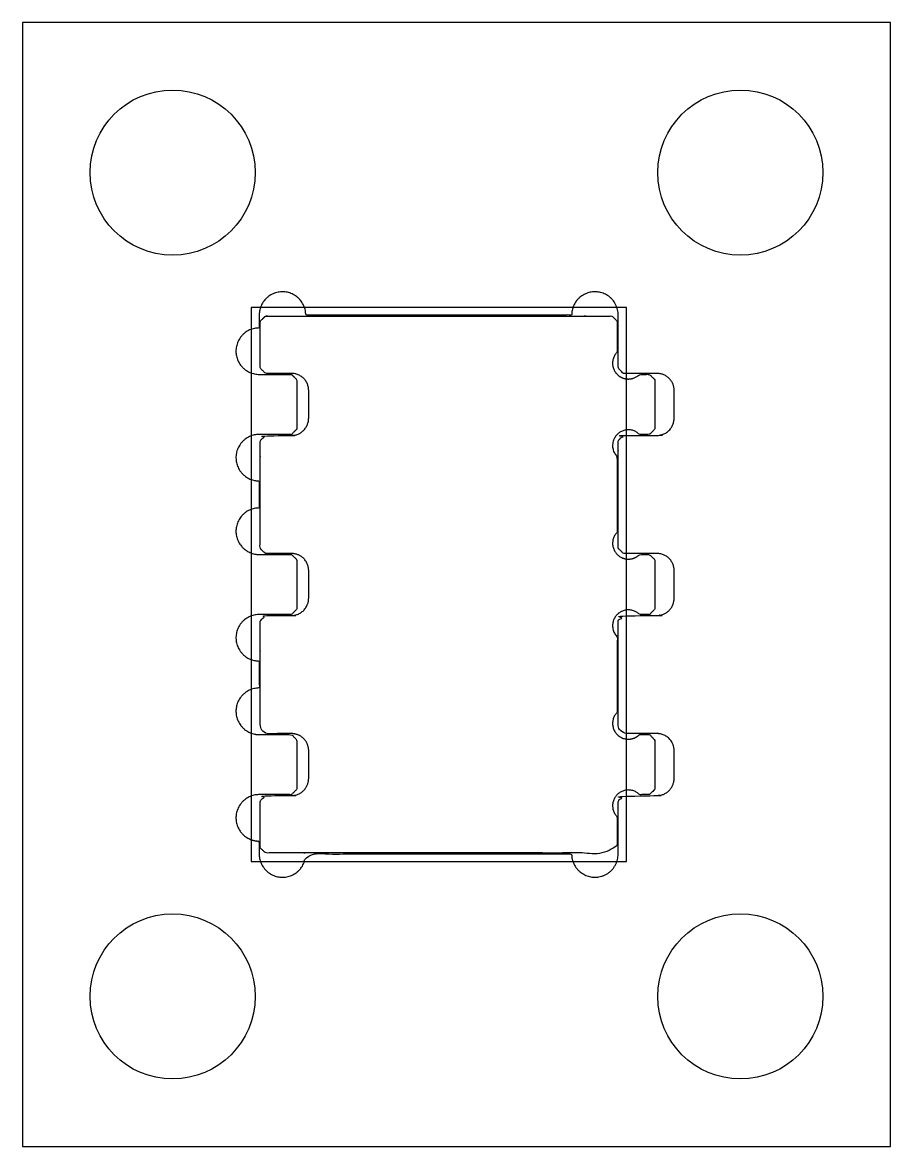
# Model space of a CAD drawing. Header units: millimetres. Extents: x -58 to 58, y -75 to 75.
import ezdxf

# ---------------------------------------------------------------- set-up
doc = ezdxf.new("R2010")
doc.units = ezdxf.units.MM
doc.header["$MEASUREMENT"] = 0
for name, color, linetype, true_color in [('Block ref', 251, 'Continuous', 0x696969), ('Cutout', 18, 'Continuous', 0x000000), ('HOLD DOWN', 40, 'Continuous', 0xffbf00), ('Planning pocket', 1, 'Continuous', 0xff0000), ('Pocket 15mm deep', 18, 'Continuous', 0x000000)]:
    doc.layers.add(name, color=color, linetype=linetype, true_color=true_color)

msp = doc.modelspace()

# ---------------------------------------------------------------- linework, layer by layer
at = {"layer": 'Block ref'}
msp.add_rational_spline([(-19.69178914186958, 25.85000000000011), (-19.69178914186958, 23.99999999999994), (-19.69178914186958, 22.19999999999999), (-19.69178914186963, 19.86999999999988), (-21.97178914186966, 19.87000000000006), (-23.66808132840416, 19.87000000000006), (-25.4500000000003, 19.86999999999983), (-25.8000000000001, 19.51999999999992), (-26.15000000000001, 19.17000000000002), (-26.15000000000001, 11.99999999999994), (-26.14999999999992, 4.82999999999987), (-25.80000000000013, 4.479999999999961), (-25.45000000000033, 4.130000000000052), (-23.71089457093495, 4.130000000000052), (-21.97178914186958, 4.130000000000052), (-19.69178914186968, 4.129999999999763), (-19.69178914186961, 1.85000000000008), (-19.69178914186949, -5.68e-14), (-19.69178914186949, -1.800000000000011), (-19.69178914186955, -4.129999999999843), (-21.97178914186958, -4.129999999999939), (-23.66808132840407, -4.129999999999939), (-25.45000000000033, -4.130000000000166), (-25.80000000000013, -4.480000000000075), (-26.15000000000003, -4.829999999999984), (-26.14999999999986, -12.00000000000006), (-26.14999999999986, -19.17000000000013), (-25.79999999999984, -19.52000000000004), (-25.44999999999993, -19.87000000000018), (-23.71089457093501, -19.86999999999995), (-21.97178914186952, -19.86999999999995), (-19.69178914186937, -19.87000000000002), (-19.69178914186944, -22.14999999999992), (-19.69178914186944, -24.00000000000006), (-19.69178914186944, -25.80000000000001), (-19.69178914186943, -28.13000000000029), (-21.97178914186952, -28.12999999999994), (-23.6680813284039, -28.12999999999994), (-25.45000000000016, -28.12999999999994), (-25.80000000000007, -28.48000000000008), (-26.14999999999986, -28.82999999999998), (-26.14999999999989, -31.92999999999989), (-26.14999999999989, -35.07999999999998), (-25.79999999999987, -35.42999999999989), (-25.44999999999985, -35.78000000000003), (-2.369999999999862, -35.78), (20.71000000000006, -35.78000000000003), (21.05999999999997, -35.42999999999989), (21.41, -35.07999999999998), (21.41, -33.02492424049166), (21.41, -30.96984848098356), (19.92507575950814, -29.48492424049184), (21.41000000000003, -28.00000000000006), (22.89492424049167, -26.51507575950831), (24.37984848098353, -28.00000000000006), (25.04492424049187, -28.00000000000006), (25.71000000000009, -28.00000000000006), (26.06, -27.64999999999992), (26.41000000000003, -27.30000000000001), (26.41000000000003, -24.00000000000006), (26.41000000000003, -20.69999999999987), (26.06, -20.34999999999997), (25.71000000000009, -20.00000000000006), (25.04492424049187, -20.00000000000006), (24.37984848098353, -20.00000000000006), (22.89492424049173, -21.48492424049186), (21.41000000000003, -20.00000000000006), (19.92507575950826, -18.51507575950829), (21.41000000000003, -17.03015151901656), (21.41000000000003, -12.00000000000006), (21.41000000000003, -6.969848480983529), (19.92507575950826, -5.484924240491818), (21.41000000000003, -4.000000000000028), (22.89492424049179, -2.515075759508286), (24.37984848098353, -4.000000000000028), (25.04492424049187, -4.000000000000028), (25.71000000000009, -4.000000000000028), (26.06, -3.649999999999892), (26.41000000000003, -3.299999999999983), (26.41000000000003, -2.84e-14), (26.41000000000003, 3.300000000000153), (26.06, 3.650000000000063), (25.71000000000009, 3.999999999999972), (25.04492424049187, 3.999999999999972), (24.37984848098353, 3.999999999999972), (22.89492424049173, 2.515075759508312), (21.41000000000003, 3.999999999999972), (19.92507575950826, 5.484924240491811), (21.41000000000005, 6.969848480983472), (21.40999999999994, 11.99999999999997), (21.40999999999994, 17.03015151901647), (19.9250757595081, 18.51507575950813), (21.40999999999994, 19.99999999999994), (22.89492424049163, 21.4849242404917), (24.37984848098344, 19.99999999999994), (25.04492424049167, 19.99999999999994), (25.71000000000001, 19.99999999999994), (26.06000000000003, 20.35000000000008), (26.40999999999994, 20.69999999999999), (26.40999999999994, 23.99999999999994), (26.40999999999997, 27.30000000000013), (26.06000000000006, 27.65000000000003), (25.71000000000004, 27.99999999999994), (25.0449242404917, 27.99999999999994), (24.37984848098347, 27.99999999999994), (22.89492424049166, 26.51507575950815), (21.40999999999994, 27.99999999999994), (19.92507575950809, 29.48492424049168), (21.40999999999997, 30.96984848098344), (21.40999999999997, 33.02492424049177), (21.40999999999997, 35.0800000000001), (21.06000000000006, 35.43000000000001), (20.71000000000004, 35.77999999999992), (-2.370000000000005, 35.78000000000006), (-25.44999999999993, 35.77999999999994), (-25.79999999999995, 35.43000000000004), (-26.14999999999998, 35.08000000000013), (-26.14999999999998, 31.93000000000004), (-26.15000000000001, 28.8299999999999), (-25.8000000000001, 28.47999999999999), (-25.4500000000003, 28.13000000000008), (-23.71089457093493, 28.13000000000008), (-21.97178914186966, 28.13000000000008), (-19.69178914186964, 28.13000000000007), (-19.69178914186958, 25.85000000000011)], [1, 1, 1, 0.7071067811865476, 1, 1, 1, 1, 1, 1, 1, 1, 1, 1, 1, 0.7071067811865696, 1, 1, 1, 0.7071067811865387, 1, 1, 1, 1, 1, 1, 1, 1, 1, 1, 1, 0.7071067811865431, 1, 1, 1, 0.7071067811865034, 1, 1, 1, 1, 1, 1, 1, 1, 1, 1, 1, 1, 1, 1, 1, 0.7071067811865476, 1, 0.7071067811865476, 1, 1, 1, 1, 1, 1, 1, 1, 1, 1, 1, 0.7071067811865459, 1, 0.7071067811865459, 1, 1, 1, 0.7071067811865476, 1, 0.7071067811865476, 1, 1, 1, 1, 1, 1, 1, 1, 1, 1, 1, 0.7071067811865459, 1, 0.7071067811865459, 1, 1, 1, 0.7071067811865476, 1, 0.7071067811865476, 1, 1, 1, 1, 1, 1, 1, 1, 1, 1, 1, 0.7071067811865391, 1, 0.7071067811865391, 1, 1, 1, 1, 1, 1, 1, 1, 1, 1, 1, 1, 1, 1, 1, 0.7071067811865519, 1], degree=2, knots=[268.206441434941, 268.206441434941, 268.206441434941, 272.4531719425155, 272.4531719425155, 276.5297405816291, 276.5297405816291, 276.5954367894716, 276.5954367894716, 277.5853862831328, 277.5853862831328, 292.0253862831328, 292.0253862831328, 293.015335776794, 293.015335776794, 295.1852898107267, 295.1852898107267, 299.2618584498402, 299.2618584498402, 303.5085889574148, 303.5085889574148, 307.5851575965283, 307.5851575965283, 307.6508538043709, 307.6508538043709, 308.640803298032, 308.640803298032, 323.0808032980322, 323.0808032980322, 324.0707527916933, 324.0707527916933, 326.240706825626, 326.240706825626, 330.3172754647396, 330.3172754647396, 334.5640059723141, 334.5640059723141, 338.6405746114277, 338.6405746114277, 338.7062708192703, 338.7062708192703, 339.6962203129315, 339.6962203129315, 345.9962203129314, 345.9962203129314, 346.9861698065926, 346.9861698065926, 393.1461698065926, 393.1461698065926, 394.1361193002537, 394.1361193002537, 398.2462708192702, 398.2462708192702, 401.5449431055395, 401.5449431055395, 404.8436153918087, 404.8436153918087, 405.907736607022, 405.907736607022, 406.8976861006831, 406.8976861006831, 413.4976861006832, 413.4976861006832, 414.4876355943443, 414.4876355943443, 415.5517568095576, 415.5517568095576, 418.8504290958268, 418.8504290958268, 422.1491013820961, 422.1491013820961, 432.2094044201291, 432.2094044201291, 435.5080767063984, 435.5080767063984, 438.8067489926676, 438.8067489926676, 439.8708702078809, 439.8708702078809, 440.860819701542, 440.860819701542, 447.460819701542, 447.460819701542, 448.4507691952032, 448.4507691952032, 449.5148904104164, 449.5148904104164, 452.8135626966857, 452.8135626966857, 456.1122349829549, 456.1122349829549, 466.172538020988, 466.172538020988, 469.4712103072573, 469.4712103072573, 472.7698825935265, 472.7698825935265, 473.8340038087398, 473.8340038087398, 474.8239533024009, 474.8239533024009, 481.4239533024009, 481.4239533024009, 482.4139027960621, 482.4139027960621, 483.4780240112753, 483.4780240112753, 486.7766962975446, 486.7766962975446, 490.0753685838138, 490.0753685838138, 494.1855201028303, 494.1855201028303, 495.1754695964914, 495.1754695964914, 541.3354695964915, 541.3354695964915, 542.3254190901526, 542.3254190901526, 548.6254190901527, 548.6254190901527, 549.6153685838138, 549.6153685838138, 551.7853226177465, 551.7853226177465, 555.8618912568601, 555.8618912568601, 555.8618912568601], dxfattribs=at)
at = {"layer": 'Cutout'}
msp.add_lwpolyline([(-57.81900003545657, -74.89759884683991), (57.81900003545657, -74.89759884683991), (57.81900003545657, 74.89759884683991), (-57.81900003545657, 74.89759884683991)], close=True, dxfattribs=at)
at = {"layer": 'HOLD DOWN'}
for centre in [(-37.81900003545657, 54.89759884683991), (37.81900003545657, 54.89759884683991), (-37.81900003545657, -54.89759884683991), (37.81900003545657, -54.89759884683991)]:
    msp.add_circle(centre, 11, dxfattribs=at)
at = {"layer": 'Planning pocket'}
msp.add_lwpolyline([(-27.36918021817269, -36.91303509928395), (22.62918021817271, -36.91303509928395), (22.62918021817271, 36.91303509928408), (-27.36918021817269, 36.91303509928408)], close=True, dxfattribs=at)
at = {"layer": 'Pocket 15mm deep'}
msp.add_rational_spline([(-26.27999999999997, 28), (-29.37999999999997, 27.99999999999996), (-29.37999999999997, 31.09999999999999), (-29.37999999999997, 34.19999999999998), (-26.27999999999997, 34.19999999999999), (-26.27999999999997, 35.11999999999998), (-26.27999999999997, 35.90999999999997), (-26.27999999999994, 39.00999999999999), (-23.17999999999995, 39.00999999999993), (-20.07999999999993, 39.00999999999989), (-20.07999999999998, 35.90999999999991), (-2.5, 35.90999999999994), (15.33999999999997, 35.90999999999991), (15.33999999999991, 39.00999999999989), (18.43999999999994, 39.00999999999993), (21.53999999999992, 39.00999999999999), (21.53999999999996, 35.90999999999997), (21.53999999999996, 32.30499999999989), (21.53999999999996, 28.82999999999987), (21.88999999999982, 28.47999999999996), (22.23999999999967, 28.13000000000005), (23.97910542906499, 28.13000000000005), (26.71821085813031, 28.13000000000005), (28.99821085813009, 28.12999999999987), (28.99821085813039, 25.85000000000008), (28.99821085813039, 24.02500000000003), (28.99821085813039, 22.19999999999999), (28.99821085813029, 19.86999999999986), (26.71821085813031, 19.87000000000003), (23.97910542906499, 19.86999999999992), (22.23999999999967, 19.86999999999981), (21.88999999999982, 19.5199999999999), (21.53999999999996, 19.16999999999999), (21.53999999999999, 11.99999999999991), (21.54000000000002, 4.829999999999842), (21.88999999999982, 4.479999999999933), (22.23999999999961, 4.130000000000024), (23.97910542906499, 4.130000000000024), (26.71821085813036, 4.130000000000024), (28.99821085812994, 4.129999999999676), (28.99821085813034, 1.850000000000051), (28.99821085813036, 0.0250000000000057), (28.99821085813039, -1.80000000000004), (28.99821085813034, -4.129999999999823), (26.71821085813031, -4.129999999999967), (23.97910542906493, -4.130000000000081), (22.23999999999955, -4.130000000000194), (21.8899999999997, -4.480000000000103), (21.53999999999985, -4.830000000000013), (21.53999999999996, -12.00000000000009), (21.54000000000008, -19.17000000000016), (21.89000000000004, -19.52000000000018), (22.24000000000001, -19.8700000000002), (23.97910542906521, -19.87000000000009), (26.71821085813042, -19.86999999999998), (28.99821085813058, -19.86999999999981), (28.99821085813056, -22.14999999999995), (28.99821085813051, -23.97499999999999), (28.99821085813045, -25.80000000000004), (28.99821085813041, -28.13000000000028), (26.71821085813036, -28.12999999999997), (23.97910542906504, -28.12999999999997), (22.23999999999972, -28.12999999999997), (21.88999999999987, -28.47999999999999), (21.54000000000002, -28.83000000000001), (21.54000000000002, -32.30500000000004), (21.54000000000002, -35.91000000000005), (21.53999999999992, -39.00999999999976), (18.43999999999994, -39.00999999999971), (15.33999999999991, -39.00999999999969), (15.33999999999997, -35.90999999999967), (-2.5, -35.91000000000003), (-20.07999999999998, -35.91), (-20.07999999999993, -39.00999999999969), (-23.17999999999995, -39.00999999999971), (-26.27999999999994, -39.00999999999976), (-26.27999999999997, -35.90999999999976), (-26.27999999999997, -34.98999999999988), (-26.27999999999997, -34.19999999999979), (-29.37999999999997, -34.19999999999983), (-29.37999999999997, -31.0999999999998), (-29.37999999999997, -27.99999999999981), (-26.27999999999997, -27.9999999999998), (-24.79507575950825, -27.99999999999994), (-23.31015151901653, -28.00000000000007), (-22.64507575950822, -28.00000000000006), (-21.9799999999999, -28.00000000000003), (-21.62999999999994, -27.65000000000001), (-21.27999999999997, -27.29999999999998), (-21.27999999999997, -23.99999999999991), (-21.27999999999997, -20.69999999999985), (-21.62999999999994, -20.34999999999994), (-21.9799999999999, -20.00000000000003), (-22.64507575950819, -20.00000000000003), (-23.31015151901647, -20.00000000000003), (-24.79507575950822, -20.00000000000003), (-26.27999999999997, -20.00000000000003), (-29.37999999999997, -20.00000000000005), (-29.37999999999997, -16.90000000000003), (-29.37999999999997, -13.80000000000004), (-26.27999999999997, -13.80000000000004), (-26.27999999999997, -11.9999999999999), (-26.27999999999997, -10.19999999999976), (-29.37999999999993, -10.19999999999979), (-29.37999999999991, -7.099999999999767), (-29.37999999999993, -3.999999999999771), (-26.27999999999992, -3.999999999999773), (-24.46253787975405, -3.999999999999901), (-22.64507575950816, -4.000000000000028), (-22.31253787975402, -4.000000000000014), (-21.97999999999985, -4), (-21.62999999999988, -3.649999999999977), (-21.27999999999992, -3.299999999999955), (-21.27999999999992, 1.137e-13), (-21.27999999999992, 3.300000000000182), (-21.62999999999988, 3.650000000000091), (-21.97999999999985, 4), (-22.64507575950813, 4), (-23.31015151901642, 4), (-24.79507575950817, 4), (-26.27999999999992, 4), (-29.37999999999993, 3.999999999999972), (-29.37999999999991, 7.099999999999994), (-29.37999999999993, 10.19999999999999), (-26.27999999999992, 10.19999999999999), (-26.27999999999997, 12.00000000000011), (-26.27999999999997, 13.80000000000024), (-29.37999999999997, 13.8000000000002), (-29.37999999999997, 16.90000000000023), (-29.37999999999997, 20.00000000000022), (-26.27999999999997, 20.00000000000023), (-24.79507575950822, 20.00000000000011), (-23.31015151901647, 20), (-22.64507575950819, 20), (-21.9799999999999, 20), (-21.62999999999994, 20.35000000000002), (-21.27999999999997, 20.70000000000005), (-21.27999999999997, 24.00000000000011), (-21.27999999999997, 27.30000000000018), (-21.62999999999994, 27.65000000000009), (-21.9799999999999, 28), (-22.64507575950819, 28), (-23.31015151901647, 28), (-24.79507575950822, 28), (-26.27999999999997, 28)], [1, 0.7071067811865476, 1, 0.7071067811865476, 1, 1, 1, 0.7071067811865476, 1, 0.7071067811865476, 1, 1, 1, 0.7071067811865476, 1, 0.7071067811865476, 1, 1, 1, 1, 1, 1, 1, 0.7071067811866181, 1, 1, 1, 0.7071067811865476, 1, 1, 1, 1, 1, 1, 1, 1, 1, 1, 1, 0.7071067811866533, 1, 1, 1, 0.7071067811865387, 1, 1, 1, 1, 1, 1, 1, 1, 1, 1, 1, 0.707106781186521, 1, 1, 1, 0.7071067811865034, 1, 1, 1, 1, 1, 1, 1, 0.7071067811865476, 1, 0.7071067811865476, 1, 1, 1, 0.7071067811865476, 1, 0.7071067811865476, 1, 1, 1, 0.7071067811865476, 1, 0.7071067811865476, 1, 1, 1, 1, 1, 1, 1, 1, 1, 1, 1, 1, 1, 1, 1, 0.7071067811865476, 1, 0.7071067811865476, 1, 1, 1, 0.7071067811865476, 1, 0.7071067811865476, 1, 1, 1, 1, 1, 1, 1, 1, 1, 1, 1, 1, 1, 1, 1, 0.7071067811865476, 1, 0.7071067811865476, 1, 1, 1, 0.7071067811865476, 1, 0.7071067811865476, 1, 1, 1, 1, 1, 1, 1, 1, 1, 1, 1, 1, 1, 1, 1], degree=2, knots=[-9.738937226128359, -9.738937226128359, -9.738937226128359, -4.869468613064179, -4.869468613064179, 0, 0, 1.579999999999984, 1.579999999999984, 6.449468613064163, 6.449468613064163, 11.31893722612834, 11.31893722612834, 46.47893722612831, 46.47893722612831, 51.34840583919249, 51.34840583919249, 56.21787445225667, 56.21787445225667, 63.16787445225671, 63.16787445225671, 64.15782394591784, 64.15782394591784, 66.32777797985048, 66.32777797985048, 70.40434661896407, 70.40434661896407, 74.65107712653858, 74.65107712653858, 78.72764576565217, 78.72764576565217, 78.79334197349479, 78.79334197349479, 79.78329146715603, 79.78329146715603, 94.22329146715609, 94.22329146715609, 95.21324096081722, 95.21324096081722, 97.38319499474986, 97.38319499474986, 101.4597636338634, 101.4597636338634, 105.706494141438, 105.706494141438, 109.7830627805515, 109.7830627805515, 109.8487589883942, 109.8487589883942, 110.8387084820553, 110.8387084820553, 125.2787084820555, 125.2787084820555, 126.2686579757166, 126.2686579757166, 128.4386120096493, 128.4386120096493, 132.5151806487629, 132.5151806487629, 136.7619111563374, 136.7619111563374, 140.838479795451, 140.838479795451, 140.9041760032935, 140.9041760032935, 141.8941254969548, 141.8941254969548, 148.8441254969548, 148.8441254969548, 153.713594110019, 153.713594110019, 158.5830627230832, 158.5830627230832, 193.7430627230831, 193.7430627230831, 198.6125313361473, 198.6125313361473, 203.4819999492115, 203.4819999492115, 205.0619999492117, 205.0619999492117, 209.9314685622759, 209.9314685622759, 214.8009371753401, 214.8009371753401, 217.7707856563235, 217.7707856563235, 218.8349068715368, 218.8349068715368, 219.8248563651979, 219.8248563651979, 226.4248563651979, 226.4248563651979, 227.4148058588591, 227.4148058588591, 228.4789270740723, 228.4789270740723, 231.4487755550558, 231.4487755550558, 236.31824416812, 236.31824416812, 241.1877127811842, 241.1877127811842, 244.7877127811845, 244.7877127811845, 249.6571813942487, 249.6571813942487, 254.5266500073129, 254.5266500073129, 258.1615742478047, 258.1615742478047, 258.6936348554113, 258.6936348554113, 259.6835843490724, 259.6835843490724, 266.2835843490724, 266.2835843490724, 267.2735338427336, 267.2735338427336, 268.3376550579468, 268.3376550579468, 271.3075035389303, 271.3075035389303, 276.1769721519945, 276.1769721519945, 281.0464407650587, 281.0464407650587, 284.646440765059, 284.646440765059, 289.5159093781232, 289.5159093781232, 294.3853779911873, 294.3853779911873, 297.3552264721708, 297.3552264721708, 298.4193476873841, 298.4193476873841, 299.4092971810452, 299.4092971810452, 306.0092971810453, 306.0092971810453, 306.9992466747064, 306.9992466747064, 308.0633678899196, 308.0633678899196, 311.0332163709031, 311.0332163709031, 311.0332163709031], dxfattribs=at)

doc.saveas('drawing.dxf')
